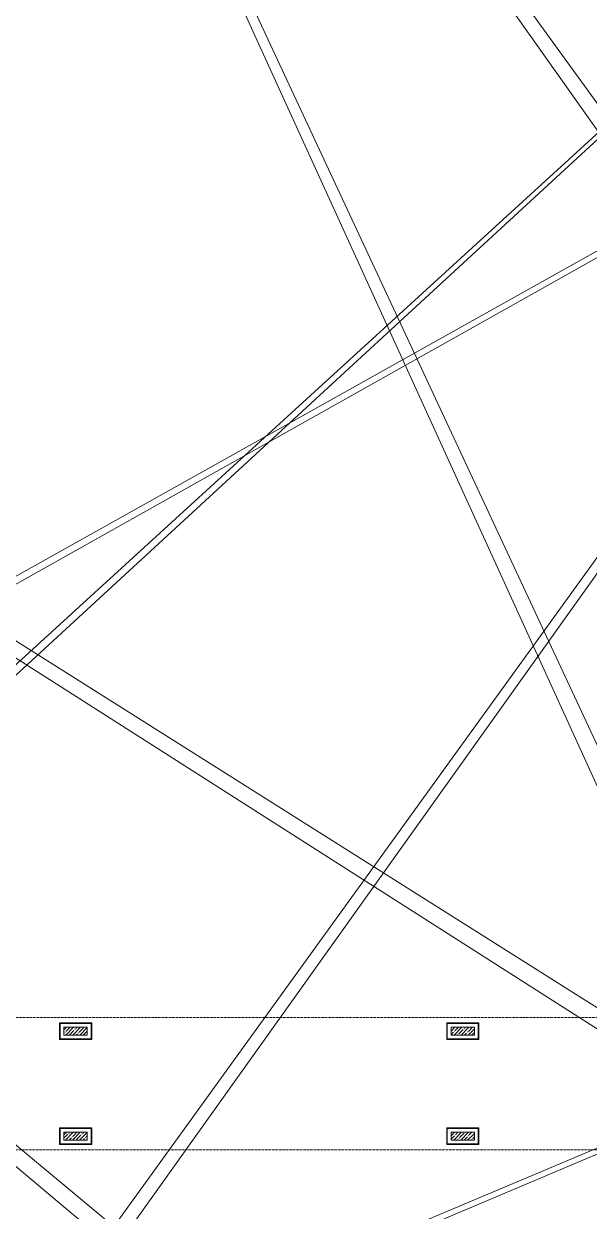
# Model space of a CAD drawing. Header units: millimetres. Extents: x -500089 to 1469082, y -290736 to 166440.
# Drawn here: x 1245671 to 1260206, y -17200 to 13338 of the extents above; entities that cross this region are included whole.
import ezdxf

# ---------------------------------------------------------------- set-up
doc = ezdxf.new("R2010")
doc.units = ezdxf.units.MM
doc.linetypes.add('ASVP_Штриховая_ш3 п1_5', pattern=[4.5, 3, -1.5])
for name, color, linetype, lineweight in [('Линии', 7, 'Continuous', 0), ('Несущие колонны', 7, 'Continuous', 0), ('Стены отделка', 7, 'Continuous', 0), ('экспертиза ДУ пояснения', 6, 'Continuous', 0)]:
    doc.layers.add(name, color=color, linetype=linetype, lineweight=lineweight)
pattern_1 = [(45, (1111853.59, -73570.49), (-89.80256, 89.80256), []), (45, (1111943.39, -73570.49), (-89.80256, 89.80256), [158.75, -31.75, 13.411, -18.339])]

# ---------------------------------------------------------------- blocks, each defined once
blk = doc.blocks.new('АР_СОШ_Верзилово_Фасады_rvt-2-З Этаж 01')
at = {"layer": 'Стены отделка', "lineweight": 9}
for p, q in [((135563, 61212), (134738, 61212)), ((134738, 61200), (134738, 61212)), ((134738, 61200), (134738, 60800)), ((134750, 61200), (135550, 61200)), ((134750, 60800), (134750, 61200)), ((135550, 61200), (135550, 60800)), ((135563, 61200), (135563, 61212)), ((135563, 60787), (135563, 61200)), ((145500, 61212), (144688, 61212)), ((144688, 61212), (144688, 61200)), ((144688, 61200), (144688, 60787)), ((144700, 61200), (145500, 61200)), ((144700, 60800), (144700, 61200)), ((145513, 61212), (145500, 61212)), ((145500, 61200), (145500, 60800)), ((145513, 60787), (145513, 61212)), ((134738, 60800), (134738, 60787)), ((134738, 60787), (135550, 60787)), ((135550, 60800), (134750, 60800)), ((135550, 60787), (135563, 60787)), ((144688, 60787), (144700, 60787)), ((145500, 60800), (144700, 60800)), ((144700, 60787), (145500, 60787)), ((145500, 60787), (145513, 60787)), ((135563, 58512), (134738, 58512)), ((134738, 58500), (134738, 58512)), ((134738, 58500), (134738, 58100)), ((134750, 58500), (135550, 58500)), ((134750, 58100), (134750, 58500)), ((135550, 58500), (135550, 58100)), ((135563, 58500), (135563, 58512)), ((135563, 58087), (135563, 58500)), ((145513, 58512), (144688, 58512)), ((144688, 58512), (144688, 58500)), ((144688, 58500), (144688, 58100)), ((144700, 58500), (145500, 58500)), ((144700, 58100), (144700, 58500)), ((145500, 58500), (145500, 58100)), ((145513, 58500), (145513, 58512)), ((145513, 58087), (145513, 58500)), ((134738, 58100), (134738, 58087)), ((134738, 58087), (135550, 58087)), ((135550, 58100), (134750, 58100)), ((135550, 58087), (135563, 58087)), ((144688, 58100), (144688, 58087)), ((144688, 58087), (145500, 58087)), ((145500, 58100), (144700, 58100)), ((145500, 58087), (145513, 58087))]:
    blk.add_line(p, q, dxfattribs=at)
blk = doc.blocks.new('ADSK_КолоннаЖБ_Прямоугольная - 200x600 мм-V357-З Этаж 01')
at = {"layer": 'Несущие колонны'}
h = blk.add_hatch(dxfattribs=at)
h.set_pattern_fill('FP_143', color=256, style=0, pattern_type=2)
h.set_pattern_definition([(45, (-145100, -61000), (-89.80256, 89.80256), []), (45, (-145010.2, -61000), (-89.80256, 89.80256), [158.75, -31.75, 13.411, -18.339])])
h.paths.add_polyline_path([(300, -100), (300, 100), (-300, 100), (-300, -100)], flags=0)
at = {"layer": 'Несущие колонны', "lineweight": 18}
for p, q in [((-300, -100), (-300, 100)), ((-300, 100), (300, 100)), ((300, 100), (-300, 100)), ((-300, 100), (-300, -100)), ((300, 100), (300, -100)), ((300, -100), (300, 100)), ((300, -100), (-300, -100)), ((-300, -100), (300, -100))]:
    blk.add_line(p, q, dxfattribs=at)
blk = doc.blocks.new('ADSK_КолоннаЖБ_Прямоугольная - 200x600 мм-V272-З Этаж 01')
at = {"layer": 'Несущие колонны', "lineweight": 18}
for p, q in [((-300, 100), (300, 100)), ((-300, -100), (-300, 100)), ((300, 100), (300, -100)), ((300, -100), (-300, -100))]:
    blk.add_line(p, q, dxfattribs=at)
blk = doc.blocks.new('ADSK_КолоннаЖБ_Прямоугольная - 200x600 мм-V358-З Этаж 01')
at = {"layer": 'Несущие колонны'}
h = blk.add_hatch(dxfattribs=at)
h.set_pattern_fill('FP_144', color=256, style=0, pattern_type=2)
h.set_pattern_definition([(45, (-145100, -58300), (-89.80256, 89.80256), []), (45, (-145010.2, -58300), (-89.80256, 89.80256), [158.75, -31.75, 13.411, -18.339])])
h.paths.add_polyline_path([(300, -100), (300, 100), (-300, 100), (-300, -100)], flags=0)
at = {"layer": 'Несущие колонны', "lineweight": 18}
for p, q in [((-300, -100), (-300, 100)), ((-300, 100), (300, 100)), ((300, 100), (-300, 100)), ((-300, 100), (-300, -100)), ((300, 100), (300, -100)), ((300, -100), (300, 100)), ((300, -100), (-300, -100)), ((-300, -100), (300, -100))]:
    blk.add_line(p, q, dxfattribs=at)

msp = doc.modelspace()

# ---------------------------------------------------------------- hatches: boundary and pattern name
at = {"layer": 'Несущие колонны'}
h = msp.add_hatch(dxfattribs=at)
h.set_pattern_fill('FP_35', color=256, style=0, pattern_type=2)
h.set_pattern_definition(pattern_1)
h.paths.add_polyline_path([(1247303.585, -12670.488), (1247303.585, -12470.488), (1246703.585, -12470.488), (1246703.585, -12670.488)], flags=0)
h = msp.add_hatch(dxfattribs=at)
h.set_pattern_fill('FP_35', color=256, style=0, pattern_type=2)
h.set_pattern_definition(pattern_1)
h.paths.add_polyline_path([(1247303.585, -15370.488), (1247303.585, -15170.488), (1246703.585, -15170.488), (1246703.585, -15370.488)], flags=0)

# ---------------------------------------------------------------- linework, layer by layer
at = {"layer": 'Линии', "linetype": 'ASVP_Штриховая_ш3 п1_5'}
for p, q in [((1275153.585, -12220.488), (1243273.585, -12220.488)), ((1243273.585, -15620.488), (1260703.585, -15620.488))]:
    msp.add_line(p, q, dxfattribs=at)
at = {"layer": 'Несущие колонны'}
for p, q in [((1246703.585, -12670.488), (1246703.585, -12470.488)), ((1246703.585, -12470.488), (1247303.585, -12470.488)), ((1247303.585, -12670.488), (1247303.585, -12470.488)), ((1247303.585, -12670.488), (1246703.585, -12670.488)), ((1246703.585, -15370.488), (1246703.585, -15170.488)), ((1246703.585, -15170.488), (1247303.585, -15170.488)), ((1247303.585, -15370.488), (1247303.585, -15170.488)), ((1247303.585, -15370.488), (1246703.585, -15370.488))]:
    msp.add_line(p, q, dxfattribs=at)
at = {"layer": 'экспертиза ДУ пояснения'}
for p, q in [((1136153.219, -62046.632), (1328250.608, 45463.519)), ((1328250.608, 45463.519), (1137077.022, -61998.548)), ((1169527.42, -72584.253), (1283545.83, 31674.308)), ((1283545.83, 31674.308), (1170451.223, -72536.169)), ((1213897.789, -64817.236), (1283545.83, 31674.308)), ((1283545.83, 31674.308), (1214821.592, -64769.152)), ((1173847.485, -52012.358), (1326541.241, 12257.695)), ((1326541.241, 12257.695), (1174771.289, -51964.274))]:
    msp.add_line(p, q, dxfattribs=at)
at = {"layer": 'экспертиза ДУ пояснения', "elevation": 0}
for points in [[(1238825.439, 41070.052), (1279353.184, -47821.368)], [(1280227.01, -47719.3), (1238825.439, 41070.052)], [(1238825.439, 41070.052), (1279822.106, -16803.233)], [(1280695.932, -16701.165), (1238825.439, 41070.052)], [(1181121.762, 38102.252), (1278067.643, -43479.212)], [(1278941.469, -43377.144), (1181121.762, 38102.252)], [(1181121.762, 38102.252), (1276578.876, -22832.655)], [(1277452.701, -22730.588), (1181121.762, 38102.252)]]:
    msp.add_lwpolyline(points, dxfattribs=at)

# ---------------------------------------------------------------- block references
msp.add_blockref('АР_СОШ_Верзилово_Фасады_rvt-2-З Этаж 01', (1111853.585, -73570.488))
at = {"layer": 'Несущие колонны'}
for name, p in [('ADSK_КолоннаЖБ_Прямоугольная - 200x600 мм-V272-З Этаж 01', (1247003.585, -12570.488)), ('ADSK_КолоннаЖБ_Прямоугольная - 200x600 мм-V357-З Этаж 01', (1256953.585, -12570.488)), ('ADSK_КолоннаЖБ_Прямоугольная - 200x600 мм-V272-З Этаж 01', (1247003.585, -15270.488)), ('ADSK_КолоннаЖБ_Прямоугольная - 200x600 мм-V358-З Этаж 01', (1256953.585, -15270.488))]:
    msp.add_blockref(name, p, dxfattribs=at)

doc.saveas('drawing.dxf')
